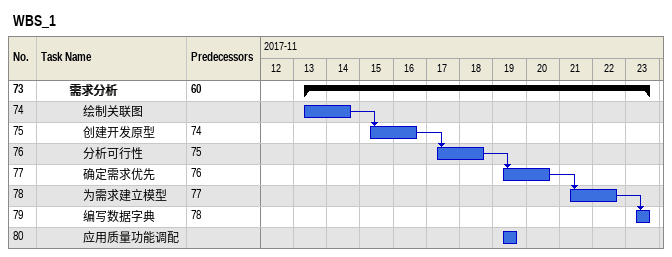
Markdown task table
WBS_1

| ID | Level | Task | Start | Finish | Predecessors |
|---|---|---|---|---|---|
| 73 | 3 | **需求分析** | 2017-11-13 | 2017-11-23 | 60 |
| 74 | 4 | 绘制关联图 | 2017-11-13 | 2017-11-14 |  |
| 75 | 4 | 创建开发原型 | 2017-11-15 | 2017-11-16 | 74 |
| 76 | 4 | 分析可行性 | 2017-11-17 | 2017-11-18 | 75 |
| 77 | 4 | 确定需求优先 | 2017-11-19 | 2017-11-20 | 76 |
| 78 | 4 | 为需求建立模型 | 2017-11-21 | 2017-11-22 | 77 |
| 79 | 4 | 编写数据字典 | 2017-11-23 | 2017-11-23 | 78 |
| 80 | 4 | 应用质量功能调配 | 2017-11-19 | 2017-11-19 |  |
